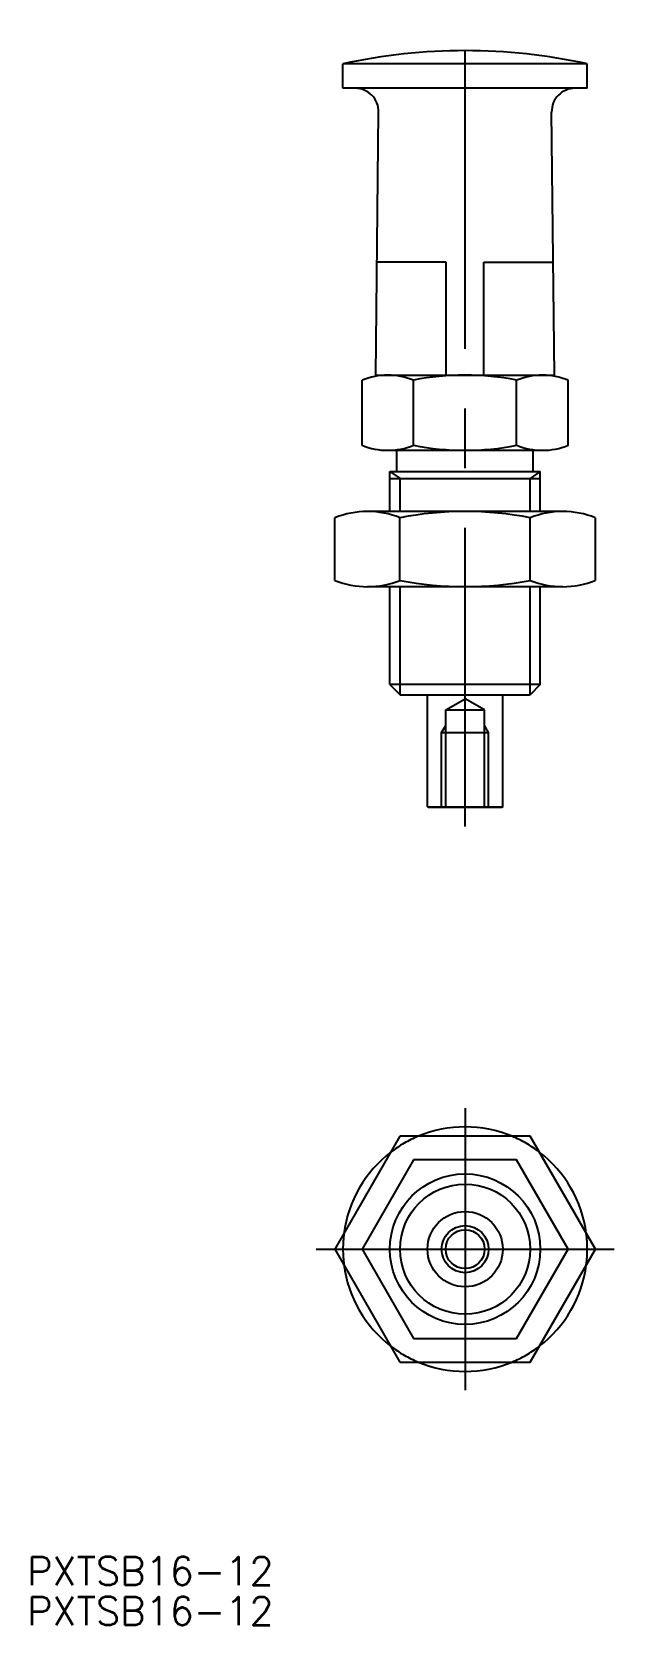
# Model space of a CAD drawing. Extents: x -46 to 16, y -40 to 129.
import ezdxf

# ---------------------------------------------------------------- set-up
doc = ezdxf.new("R2010")
doc.units = 0
doc.linetypes.add('CENTER', pattern=[50.8, 31.75, -6.35, 6.35, -6.35])
doc.linetypes.add('DASHED', pattern=[19.05, 12.7, -6.35])
doc.layers.get('0').update_dxf_attribs({"linetype": 'CONTINUOUS'})
doc.layers.add('CENTER', color=1, linetype='CENTER')
doc.styles.get("Standard").update_dxf_attribs({"font": 'txt.shx', "height": 3, "bigfont": 'bigfont.shx'})

# ---------------------------------------------------------------- blocks, each defined once
blk = doc.blocks.new('*U3')
at = {"color": 7, "linetype": 'CONTINUOUS'}
blk.add_text('PXTSB16-12', height=3, dxfattribs=at).set_placement((-46.61, -35.73))
blk = doc.blocks.new('*U4')
at = {"color": 7, "linetype": 'CONTINUOUS'}
blk.add_text('PXTSB16-12', height=3, dxfattribs=at).set_placement((-46.61, -39.98))

msp = doc.modelspace()

# ---------------------------------------------------------------- linework, layer by layer
at = {"color": 7, "linetype": 'CONTINUOUS'}
for p, q in [((13, 126.05), (-13, 126.05)), ((-13, 123.45), (-13, 126.05)), ((13, 123.45), (13, 126.05)), ((13, 123.45), (-13, 123.45)), ((-9.5, 92.95), (-9.2, 120.92)), ((9.5, 92.95), (9.2, 120.92)), ((-2, 104.95), (-9.37, 104.95)), ((-2, 92.95), (-2, 104.95)), ((2, 104.95), (9.37, 104.95)), ((2, 92.95), (2, 104.95)), ((-10.97, 85.48), (-10.97, 92.42)), ((-9.5, 92.95), (9.5, 92.95)), ((-5.48, 85.48), (-5.48, 92.42)), ((5.48, 85.48), (5.48, 92.42)), ((10.97, 85.48), (10.97, 92.42)), ((-8.23, 84.95), (8.23, 84.95)), ((-7.25, 82.7), (-7.25, 84.95)), ((7.25, 82.7), (7.25, 84.95)), ((-8, 82.7), (8, 82.7)), ((-8, 78.45), (-8, 82.7)), ((-8, 81.95), (8, 81.95)), ((8, 78.45), (8, 82.7)), ((10.39, 78.45), (-10.39, 78.45)), ((-13.86, 71.12), (-13.86, 77.78)), ((-6.93, 71.12), (-6.93, 77.78)), ((6.93, 71.12), (6.93, 77.78)), ((13.86, 71.12), (13.86, 77.78)), ((10.39, 70.45), (-10.39, 70.45)), ((-8, 60.03), (-8, 70.45)), ((8, 60.03), (8, 70.45)), ((8, 60.03), (-8, 60.03)), ((-8, 60.03), (-6.92, 58.95)), ((8, 60.03), (6.92, 58.95)), ((-6.92, 58.95), (6.92, 58.95)), ((-4, 47.05), (-4, 58.95)), ((4, 47.05), (4, 58.95)), ((-4, 47.05), (-3.9, 46.95)), ((-4, 47.05), (4, 47.05)), ((3.9, 46.95), (-3.9, 46.95)), ((4, 47.05), (3.9, 46.95)), ((-6.93, 12), (-13.86, 0)), ((6.93, 12), (-6.93, 12)), ((13.86, 0), (6.93, 12)), ((-13.86, 0), (-6.93, -12)), ((6.93, -12), (13.86, 0)), ((-6.93, -12), (6.93, -12))]:
    msp.add_line(p, q, dxfattribs=at)
at = {"color": 3, "linetype": 'CONTINUOUS'}
for p, q in [((-8, 82.7), (-6.92, 81.95)), ((-6.92, 78.45), (-6.92, 81.95)), ((8, 82.7), (6.92, 81.95)), ((6.92, 78.45), (6.92, 81.95)), ((-6.92, 58.95), (-6.92, 70.45)), ((6.92, 58.95), (6.92, 70.45))]:
    msp.add_line(p, q, dxfattribs=at)
at = {"color": 3, "linetype": 'DASHED'}
for p, q in [((-2.07, 57.35), (0, 58.54)), ((2.07, 57.35), (0, 58.54)), ((-2.07, 46.95), (-2.07, 57.35)), ((-2.07, 57.35), (2.07, 57.35)), ((2.07, 46.95), (2.07, 57.35)), ((-2.5, 54.95), (-2.07, 55.7)), ((-2.5, 46.95), (-2.5, 54.95)), ((-2.5, 54.95), (2.5, 54.95)), ((2.5, 54.95), (2.07, 55.7)), ((2.5, 46.95), (2.5, 54.95)), ((-5.48, 9.5), (-10.97, 0)), ((5.48, 9.5), (-5.48, 9.5)), ((10.97, 0), (5.48, 9.5)), ((-10.97, 0), (-5.48, -9.5)), ((5.48, -9.5), (10.97, 0)), ((-5.48, -9.5), (5.48, -9.5))]:
    msp.add_line(p, q, dxfattribs=at)
at = {"color": 7, "linetype": 'CONTINUOUS'}
for radius in [8, 4, 2.07]:
    msp.add_circle((0, 0), radius, dxfattribs=at)
at = {"color": 3, "linetype": 'CONTINUOUS'}
for radius in [6.92, 2.5]:
    msp.add_circle((0, 0), radius, dxfattribs=at)
at = {"color": 7, "linetype": 'CONTINUOUS'}
for centre, radius, start, end in [((0, 66.39), 61.06, 77.7067, 102.2933), ((-11.7, 120.95), 2.5, 359.3858, 90), ((11.7, 120.95), 2.5, 90, 180.6142), ((-8.23, 85.62), 7.32, 68.0126, 111.9874), ((0, 64.45), 28.5, 78.9042, 101.0958), ((8.23, 85.62), 7.32, 68.0126, 111.9874), ((-8.23, 92.27), 7.32, 248.0126, 291.9874), ((0, 113.45), 28.5, 258.9042, 281.0958), ((8.23, 92.27), 7.32, 248.0126, 291.9874), ((-10.39, 69.2), 9.25, 68.0126, 111.9874), ((0, 42.45), 36, 78.9042, 101.0958), ((10.39, 69.2), 9.25, 68.0126, 111.9874), ((-10.39, 79.7), 9.25, 248.0126, 291.9874), ((0, 106.45), 36, 258.9042, 281.0958), ((10.39, 79.7), 9.25, 248.0126, 291.9874), ((0, 0), 13, 67.3801, 112.6199), ((0, 0), 13, 127.3801, 172.6199), ((0, 0), 13, 7.3801, 52.6199), ((0, 0), 13, 187.3801, 232.6199), ((0, 0), 13, 307.3801, 352.6199), ((0, 0), 13, 247.3801, 292.6199)]:
    msp.add_arc(centre, radius, start, end, dxfattribs=at)
at = {"color": 3, "linetype": 'DASHED'}
for start, end in [(112.6199, 127.3801), (52.6199, 67.3801), (172.6199, 187.3801), (352.6199, 7.3801), (232.6199, 247.3801), (292.6199, 307.3801)]:
    msp.add_arc((0, 0), 13, start, end, dxfattribs=at)
at = {"layer": 'CENTER', "color": 1, "linetype": 'CENTER'}
for p, q in [((0, 44.95), (0, 129.45)), ((0, 15), (0, -15)), ((-15.86, 0), (15.86, 0))]:
    msp.add_line(p, q, dxfattribs=at)

# ---------------------------------------------------------------- block references
at = {"color": 7, "linetype": 'CONTINUOUS'}
for name in ['*U3', '*U4']:
    msp.add_blockref(name, (0, 0), dxfattribs=at)

doc.saveas('drawing.dxf')
